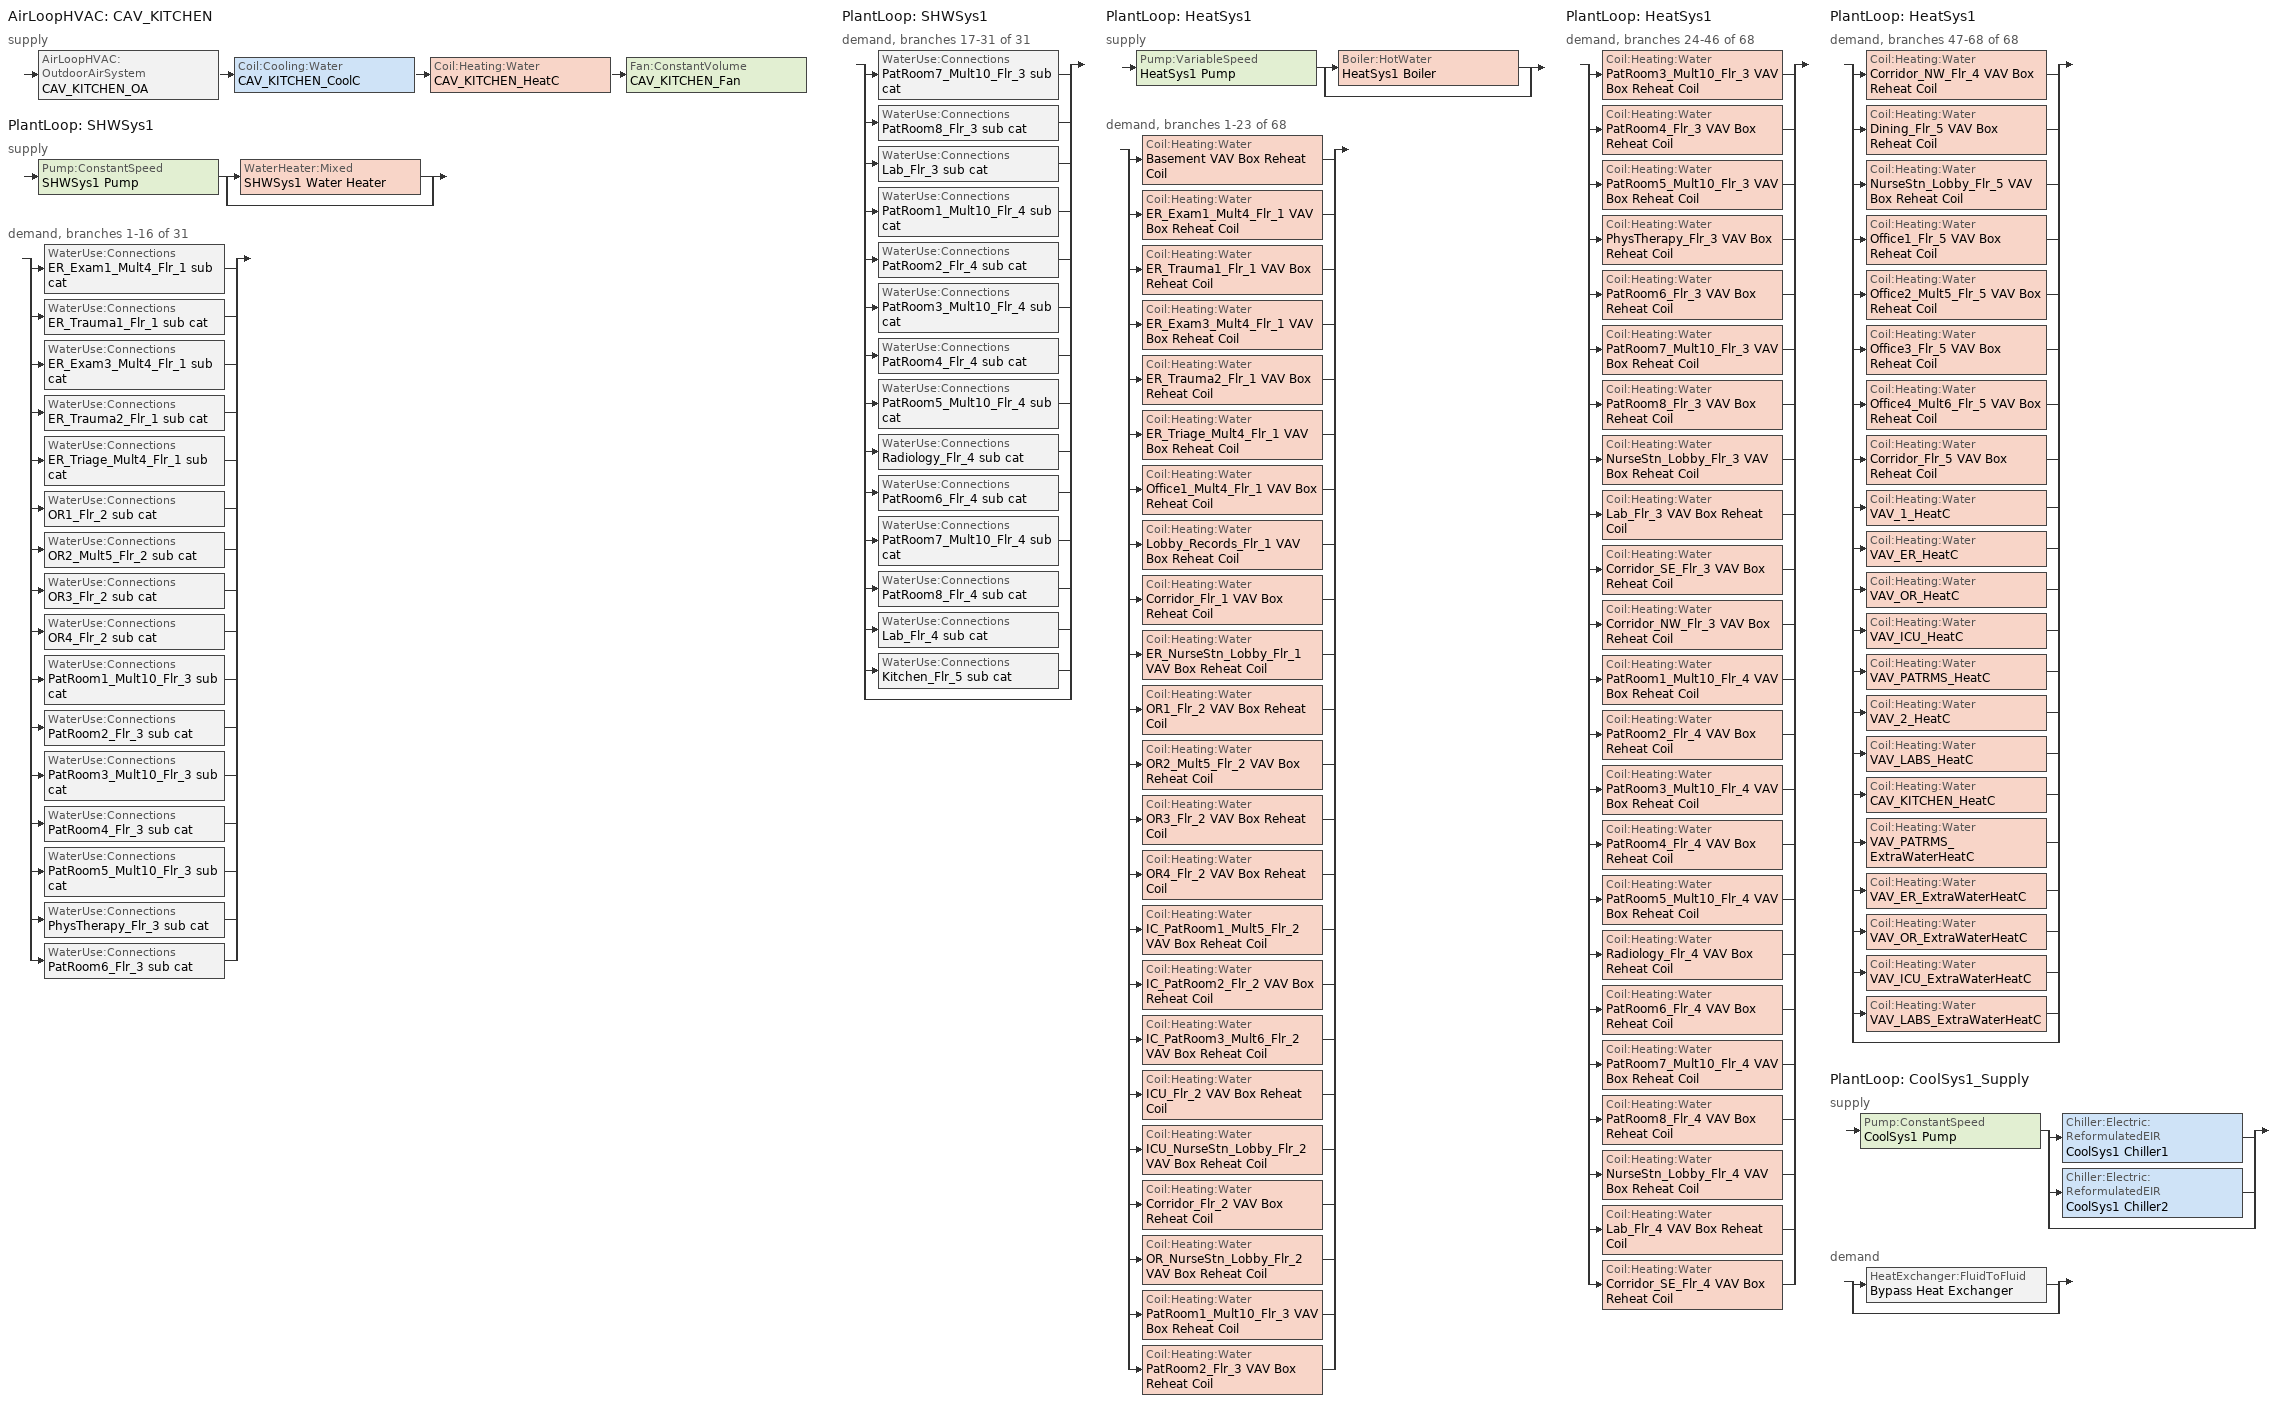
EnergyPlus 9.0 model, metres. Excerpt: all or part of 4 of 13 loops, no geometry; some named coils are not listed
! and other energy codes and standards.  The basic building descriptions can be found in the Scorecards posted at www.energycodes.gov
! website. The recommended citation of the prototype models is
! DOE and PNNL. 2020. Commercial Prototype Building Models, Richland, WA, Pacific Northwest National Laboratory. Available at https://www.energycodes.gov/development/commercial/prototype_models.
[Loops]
AirLoopHVAC 'CAV_KITCHEN'
 supply: AirLoopHVAC:OutdoorAirSystem 'CAV_KITCHEN_OA' > Coil:Cooling:Water 'CAV_KITCHEN_CoolC' > Coil:Heating:Water 'CAV_KITCHEN_HeatC' > Fan:ConstantVolume 'CAV_KITCHEN_Fan'
PlantLoop 'SHWSys1'
 supply: Pump:ConstantSpeed 'SHWSys1 Pump' > split
  | WaterHeater:Mixed 'SHWSys1 Water Heater'
  | bypass
 demand, branches 1-16 of 31: split
  | WaterUse:Connections 'ER_Exam1_Mult4_Flr_1 sub cat'
  | WaterUse:Connections 'ER_Trauma1_Flr_1 sub cat'
  | WaterUse:Connections 'ER_Exam3_Mult4_Flr_1 sub cat'
  | WaterUse:Connections 'ER_Trauma2_Flr_1 sub cat'
  | WaterUse:Connections 'ER_Triage_Mult4_Flr_1 sub cat'
  | WaterUse:Connections 'OR1_Flr_2 sub cat'
  | WaterUse:Connections 'OR2_Mult5_Flr_2 sub cat'
  | WaterUse:Connections 'OR3_Flr_2 sub cat'
  | WaterUse:Connections 'OR4_Flr_2 sub cat'
  | WaterUse:Connections 'PatRoom1_Mult10_Flr_3 sub cat'
  | WaterUse:Connections 'PatRoom2_Flr_3 sub cat'
  | WaterUse:Connections 'PatRoom3_Mult10_Flr_3 sub cat'
  | WaterUse:Connections 'PatRoom4_Flr_3 sub cat'
  | WaterUse:Connections 'PatRoom5_Mult10_Flr_3 sub cat'
  | WaterUse:Connections 'PhysTherapy_Flr_3 sub cat'
  | WaterUse:Connections 'PatRoom6_Flr_3 sub cat'
PlantLoop 'SHWSys1'
 demand, branches 17-31 of 31: split
  | WaterUse:Connections 'PatRoom7_Mult10_Flr_3 sub cat'
  | WaterUse:Connections 'PatRoom8_Flr_3 sub cat'
  | WaterUse:Connections 'Lab_Flr_3 sub cat'
  | WaterUse:Connections 'PatRoom1_Mult10_Flr_4 sub cat'
  | WaterUse:Connections 'PatRoom2_Flr_4 sub cat'
  | WaterUse:Connections 'PatRoom3_Mult10_Flr_4 sub cat'
  | WaterUse:Connections 'PatRoom4_Flr_4 sub cat'
  | WaterUse:Connections 'PatRoom5_Mult10_Flr_4 sub cat'
  | WaterUse:Connections 'Radiology_Flr_4 sub cat'
  | WaterUse:Connections 'PatRoom6_Flr_4 sub cat'
  | WaterUse:Connections 'PatRoom7_Mult10_Flr_4 sub cat'
  | WaterUse:Connections 'PatRoom8_Flr_4 sub cat'
  | WaterUse:Connections 'Lab_Flr_4 sub cat'
  | WaterUse:Connections 'Kitchen_Flr_5 sub cat'
  | bypass
PlantLoop 'HeatSys1'
 supply: Pump:VariableSpeed 'HeatSys1 Pump' > split
  | Boiler:HotWater 'HeatSys1 Boiler'
  | bypass
 demand, branches 1-23 of 68: split
  | Coil:Heating:Water 'Basement VAV Box Reheat Coil'
  | Coil:Heating:Water 'ER_Exam1_Mult4_Flr_1 VAV Box Reheat Coil'
  | Coil:Heating:Water 'ER_Trauma1_Flr_1 VAV Box Reheat Coil'
  | Coil:Heating:Water 'ER_Exam3_Mult4_Flr_1 VAV Box Reheat Coil'
  | Coil:Heating:Water 'ER_Trauma2_Flr_1 VAV Box Reheat Coil'
  | Coil:Heating:Water 'ER_Triage_Mult4_Flr_1 VAV Box Reheat Coil'
  | Coil:Heating:Water 'Office1_Mult4_Flr_1 VAV Box Reheat Coil'
  | Coil:Heating:Water 'Lobby_Records_Flr_1 VAV Box Reheat Coil'
  | Coil:Heating:Water 'Corridor_Flr_1 VAV Box Reheat Coil'
  | Coil:Heating:Water 'ER_NurseStn_Lobby_Flr_1 VAV Box Reheat Coil'
  | Coil:Heating:Water 'OR1_Flr_2 VAV Box Reheat Coil'
  | Coil:Heating:Water 'OR2_Mult5_Flr_2 VAV Box Reheat Coil'
  | Coil:Heating:Water 'OR3_Flr_2 VAV Box Reheat Coil'
  | Coil:Heating:Water 'OR4_Flr_2 VAV Box Reheat Coil'
  | Coil:Heating:Water 'IC_PatRoom1_Mult5_Flr_2 VAV Box Reheat Coil'
  | Coil:Heating:Water 'IC_PatRoom2_Flr_2 VAV Box Reheat Coil'
  | Coil:Heating:Water 'IC_PatRoom3_Mult6_Flr_2 VAV Box Reheat Coil'
  | Coil:Heating:Water 'ICU_Flr_2 VAV Box Reheat Coil'
  | Coil:Heating:Water 'ICU_NurseStn_Lobby_Flr_2 VAV Box Reheat Coil'
  | Coil:Heating:Water 'Corridor_Flr_2 VAV Box Reheat Coil'
  | Coil:Heating:Water 'OR_NurseStn_Lobby_Flr_2 VAV Box Reheat Coil'
  | Coil:Heating:Water 'PatRoom1_Mult10_Flr_3 VAV Box Reheat Coil'
  | Coil:Heating:Water 'PatRoom2_Flr_3 VAV Box Reheat Coil'
PlantLoop 'HeatSys1'
 demand, branches 24-46 of 68: split
  | Coil:Heating:Water 'PatRoom3_Mult10_Flr_3 VAV Box Reheat Coil'
  | Coil:Heating:Water 'PatRoom4_Flr_3 VAV Box Reheat Coil'
  | Coil:Heating:Water 'PatRoom5_Mult10_Flr_3 VAV Box Reheat Coil'
  | Coil:Heating:Water 'PhysTherapy_Flr_3 VAV Box Reheat Coil'
  | Coil:Heating:Water 'PatRoom6_Flr_3 VAV Box Reheat Coil'
  | Coil:Heating:Water 'PatRoom7_Mult10_Flr_3 VAV Box Reheat Coil'
  | Coil:Heating:Water 'PatRoom8_Flr_3 VAV Box Reheat Coil'
  | Coil:Heating:Water 'NurseStn_Lobby_Flr_3 VAV Box Reheat Coil'
  | Coil:Heating:Water 'Lab_Flr_3 VAV Box Reheat Coil'
  | Coil:Heating:Water 'Corridor_SE_Flr_3 VAV Box Reheat Coil'
  | Coil:Heating:Water 'Corridor_NW_Flr_3 VAV Box Reheat Coil'
  | Coil:Heating:Water 'PatRoom1_Mult10_Flr_4 VAV Box Reheat Coil'
  | Coil:Heating:Water 'PatRoom2_Flr_4 VAV Box Reheat Coil'
  | Coil:Heating:Water 'PatRoom3_Mult10_Flr_4 VAV Box Reheat Coil'
  | Coil:Heating:Water 'PatRoom4_Flr_4 VAV Box Reheat Coil'
  | Coil:Heating:Water 'PatRoom5_Mult10_Flr_4 VAV Box Reheat Coil'
  | Coil:Heating:Water 'Radiology_Flr_4 VAV Box Reheat Coil'
  | Coil:Heating:Water 'PatRoom6_Flr_4 VAV Box Reheat Coil'
  | Coil:Heating:Water 'PatRoom7_Mult10_Flr_4 VAV Box Reheat Coil'
  | Coil:Heating:Water 'PatRoom8_Flr_4 VAV Box Reheat Coil'
  | Coil:Heating:Water 'NurseStn_Lobby_Flr_4 VAV Box Reheat Coil'
  | Coil:Heating:Water 'Lab_Flr_4 VAV Box Reheat Coil'
  | Coil:Heating:Water 'Corridor_SE_Flr_4 VAV Box Reheat Coil'
PlantLoop 'HeatSys1'
 demand, branches 47-68 of 68: split
  | Coil:Heating:Water 'Corridor_NW_Flr_4 VAV Box Reheat Coil'
  | Coil:Heating:Water 'Dining_Flr_5 VAV Box Reheat Coil'
  | Coil:Heating:Water 'NurseStn_Lobby_Flr_5 VAV Box Reheat Coil'
  | Coil:Heating:Water 'Office1_Flr_5 VAV Box Reheat Coil'
  | Coil:Heating:Water 'Office2_Mult5_Flr_5 VAV Box Reheat Coil'
  | Coil:Heating:Water 'Office3_Flr_5 VAV Box Reheat Coil'
  | Coil:Heating:Water 'Office4_Mult6_Flr_5 VAV Box Reheat Coil'
  | Coil:Heating:Water 'Corridor_Flr_5 VAV Box Reheat Coil'
  | Coil:Heating:Water 'VAV_1_HeatC'
  | Coil:Heating:Water 'VAV_ER_HeatC'
  | Coil:Heating:Water 'VAV_OR_HeatC'
  | Coil:Heating:Water 'VAV_ICU_HeatC'
  | Coil:Heating:Water 'VAV_PATRMS_HeatC'
  | Coil:Heating:Water 'VAV_2_HeatC'
  | Coil:Heating:Water 'VAV_LABS_HeatC'
  | Coil:Heating:Water 'CAV_KITCHEN_HeatC'
  | Coil:Heating:Water 'VAV_PATRMS_ExtraWaterHeatC'
  | Coil:Heating:Water 'VAV_ER_ExtraWaterHeatC'
  | Coil:Heating:Water 'VAV_OR_ExtraWaterHeatC'
  | Coil:Heating:Water 'VAV_ICU_ExtraWaterHeatC'
  | Coil:Heating:Water 'VAV_LABS_ExtraWaterHeatC'
  | bypass
PlantLoop 'CoolSys1_Supply'
 supply: Pump:ConstantSpeed 'CoolSys1 Pump' > split
  | Chiller:Electric:ReformulatedEIR 'CoolSys1 Chiller1'
  | Chiller:Electric:ReformulatedEIR 'CoolSys1 Chiller2'
  | bypass
 demand: split
  | HeatExchanger:FluidToFluid 'Bypass Heat Exchanger'
  | bypass
[Sizing:System]
CAV_KITCHEN: Type of Load to Size On=Sensible; Design Outdoor Air Flow Rate {m3/s}=AUTOSIZE; Central Heating Maximum System Air Flow Ratio=1; Preheat Design Temperature {C}=7; Preheat Design Humidity Ratio {kgWater/kgDryAir}=0.008; Precool Design Temperature {C}=12.8; Precool Design Humidity Ratio {kgWater/kgDryAir}=0.008; Central Cooling Design Supply Air Temperature {C}=12.8; Central Heating Design Supply Air Temperature {C}=12.8; Type of Zone Sum to Use=NonCoincident; 100% Outdoor Air in Cooling=No; 100% Outdoor Air in Heating=No; Central Cooling Design Supply Air Humidity Ratio {kgWater/kgDryAir}=0.0085; Central Heating Design Supply Air Humidity Ratio {kgWater/kgDryAir}=0.008; Cooling Supply Air Flow Rate Method=DesignDay; Cooling Supply Air Flow Rate {m3/s}=0; Heating Supply Air Flow Rate Method=DesignDay; Heating Supply Air Flow Rate {m3/s}=0; System Outdoor Air Method=ZoneSum
[Sizing:Plant]
Name | Loop Type | Design Loop Exit Temperature {C} | Loop Design Temperature Difference {deltaC}
SHWSys1 | Heating | 60 | 5
HeatSys1 | Heating | 82 | 11
CoolSys1_Supply | Cooling | 7.22 | 5.6
[PlantLoop] Fluid Type=WATER; Maximum Loop Flow Rate {m3/s}=AUTOSIZE; Minimum Loop Flow Rate {m3/s}=0
Name | Plant Equipment Operation Scheme | Maximum Loop Temperature {C} | Minimum Loop Temperature {C} | Plant Loop Volume {m3} | Load Distribution Scheme
SHWSys1 | SHWSys1 Loop Operation Scheme List | 60 | 10 | AUTOSIZE | Optimal
HeatSys1 | HeatSys1 Loop Operation Scheme List | 100 | 10 | AUTOSIZE | Optimal
CoolSys1_Supply | CoolSys1 Loop Operation Scheme List | 98 | 1 | autocalculate | UniformLoad
[PlantEquipmentOperationSchemes] Control Scheme 1 Schedule=PlantOnSched
Name | Control Scheme 1
SHWSys1 Loop Operation Scheme List | SHWSys1 Operation Scheme
HeatSys1 Loop Operation Scheme List | HeatSys1 Operation Scheme
CoolSys1 Loop Operation Scheme List | CoolSys1 Operation Scheme
[PlantEquipmentOperation:CoolingLoad] Load Range 1 Lower Limit {W}=0; Load Range 1 Upper Limit {W}=987400
Name | Range 1 Equipment List | Load Range 2 Lower Limit {W} | Load Range 2 Upper Limit {W} | Range 2 Equipment List
CoolSys1 Operation Scheme | CoolSys1 Equipment List 1 | 987400 | 100000000000000 | CoolSys1 Equipment List 2
CoolSys1 Sec Operation Scheme | CoolSys1 HeatExchanger
[PlantEquipmentOperation:HeatingLoad] Load Range 1 Lower Limit {W}=0; Load Range 1 Upper Limit {W}=1000000000000000
Name | Range 1 Equipment List
SHWSys1 Operation Scheme | SHWSys1 Equipment List
HeatSys1 Operation Scheme | HeatSys1 Equipment List
[PlantEquipmentList]
SHWSys1 Equipment List: SHWSys1 Water Heater
HeatSys1 Equipment List: HeatSys1 Boiler
CoolSys1 Equipment List 1: CoolSys1 Chiller1
CoolSys1 Equipment List 2: CoolSys1 Chiller1, CoolSys1 Chiller2
CoolSys1 HeatExchanger: Bypass Heat Exchanger
[AirLoopHVAC]
CAV_KITCHEN: Design Supply Air Flow Rate {m3/s}=AUTOSIZE
[SetpointManager:Scheduled]
SHWSys1 Loop Setpoint Manager: Control Variable=Temperature; Schedule=SHWSys1-Loop-Temp-Schedule; Setpoint Node or NodeList=SHWSys1 Supply Outlet Node
[SetpointManager:OutdoorAirReset] Control Variable=Temperature
Name | Setpoint at Outdoor Low Temperature {C} | Outdoor Low Temperature {C} 20F from COMnet | Setpoint at Outdoor High Temperature {C} reset by 25pct of the design supply-to-return water temperature difference (180F in and 160F out) | Outdoor High Temperature {C} 50F from COMnet | Setpoint Node or NodeList | Outdoor Low Temperature {C} | Setpoint at Outdoor High Temperature {C} | Outdoor High Temperature {C}
HeatSys1 Loop Setpoint Manager | 82.2 | -6.66667 | 79.4 | 10 | HeatSys1 Supply Outlet Node
CoolSys1 Loop Setpoint Manager | 8.37 |  |  |  | CoolSys1 Supply Outlet Node | 15.6 | 6.7 | 26.7
HeatSys1 Boiler Setpoint Manager | 82.2 | -6.66667 | 79.4 | 10 | HeatSys1 Supply Equipment Outlet Node
[SetpointManager:SingleZone:Heating]
CAV_KITCHEN SAT setpoint - Htg: Control Variable=Temperature; Minimum Supply Air Temperature {C}=12.8; Maximum Supply Air Temperature {C}=40; Control Zone=Kitchen_Flr_5; Setpoint Node or NodeList=Kitchen_Flr_5 Inlet Nodes
[SetpointManager:MixedAir] Control Variable=Temperature
Name | Setpoint Node or NodeList
CAV_KITCHEN SAT setpoint - Coil Htg | CAV_KITCHEN_HeatC-CAV_KITCHEN_FanNode
CAV_KITCHEN SAT setpoint - Coil Clg | CAV_KITCHEN_CoolC-CAV_KITCHEN_HeatCNode
CAV_KITCHEN_OAMixed Air Temp Manager | CAV_KITCHEN_OA-CAV_KITCHEN_CoolCNode
[SetpointManager:SingleZone:Cooling]
CAV_KITCHEN SAT setpoint - Clg: Control Variable=Temperature; Minimum Supply Air Temperature {C}=12.8; Maximum Supply Air Temperature {C}=40; Control Zone=Kitchen_Flr_5; Setpoint Node or NodeList=CAV_KITCHEN Supply Equipment Outlet Node
[Controller:WaterCoil] Control Variable=Temperature; Actuator Variable=Flow; Maximum Actuated Flow {m3/s}=AUTOSIZE; Minimum Actuated Flow {m3/s}=0
Name | Action | Controller Convergence Tolerance {deltaC}
CAV_KITCHEN_CoolC_Controller | Reverse
CAV_KITCHEN_HeatC_Controller | Normal | 0.0001
[Controller:OutdoorAir]
CAV_KITCHEN_OA_Controller: Minimum Outdoor Air Flow Rate {m3/s}=AUTOSIZE; Maximum Outdoor Air Flow Rate {m3/s}=AUTOSIZE; Economizer Control Type=DifferentialEnthalpy; Economizer Control Action Type=ModulateFlow; Lockout Type,                !- Lockout Type=LockoutWithHeating; Minimum Limit Type=FixedMinimum; Minimum Outdoor Air Schedule=Kitchen_Exhaust_SCH
[Zone equipment]
Kitchen_Flr_5: Kitchen_Flr_5 Exhaust Fan, Kitchen_Flr_5 CAV Box
[AirTerminal:SingleDuct:Uncontrolled]
Kitchen_Flr_5 CAV Box: Availability Schedule=ALWAYS_ON; Maximum Air Flow Rate {m3/s}=AUTOSIZE
[Boiler:HotWater]
HeatSys1 Boiler: Fuel Type=NATURALGAS; Nominal Capacity {W}=916776; Nominal Thermal Efficiency=0.8125; Efficiency Curve Temperature Evaluation Variable=LeavingBoiler; Normalized Boiler Efficiency Curve=HeatSys1 Boiler Efficiency Curve; Design Water Flow Rate {m3/s}=AUTOSIZE; Minimum Part Load Ratio=0; Maximum Part Load Ratio=1.2; Optimum Part Load Ratio=1; Water Outlet Upper Temperature Limit {C}=95; Boiler Flow Mode=LeavingSetpointModulated
[Chiller:Electric:ReformulatedEIR] Reference Capacity {W}=987400; Reference COP {W/W}=5.33; Reference Leaving Chilled Water Temperature {C}=6.67; Reference Leaving Condenser Water Temperature {C}=34.4444; Reference Chilled Water Flow Rate {m3/s}=0.0427712; Reference Condenser Water Flow Rate {m3/s}=AutoSize; Cooling Capacity Function of Temperature Curve=WC_PD_GT150_2010_PA_CAPFT; Electric Input to Cooling Output Ratio Function of Temperature Curve=WC_PD_GT150_2010_PA_EIRFT; Electric Input to Cooling Output Ratio Function of Part Load Ratio Curve Type=LeavingCondenserWaterTemperature; Electric Input to Cooling Output Ratio Function of Part Load Ratio Curve=WC_PD_150to300_2010_PA_EIRFPLR; Minimum Part Load Ratio=0.1; Maximum Part Load Ratio=1; Optimum Part Load Ratio=1; Minimum Unloading Ratio=0.1; Leaving Chilled Water Lower Temperature Limit {C}=5; Chiller Flow Mode Type=ConstantFlow; Design Heat Recovery Water Flow Rate {m3/s}=0
CoolSys1 Chiller1; CoolSys1 Chiller2
[WaterHeater:Mixed]
SHWSys1 Water Heater: Tank Volume {m3}=2.271247; Setpoint Temperature Schedule=SHWSys1 Water Heater Setpoint Temperature Schedule; Deadband Temperature Difference {deltaC}=2; Maximum Temperature Limit {C}=82.2222; Heater Control Type=Cycle; Heater Maximum Capacity {W}=175843; Heater Fuel Type=NATURALGAS; Heater Thermal Efficiency=0.802765; Off Cycle Parasitic Fuel Consumption Rate {W}=17147.66; Off Cycle Parasitic Fuel Type=NATURALGAS; Off Cycle Parasitic Heat Fraction to Tank=0.8; On Cycle Parasitic Fuel Consumption Rate {W}=17147.66; On Cycle Parasitic Fuel Type=NATURALGAS; Ambient Temperature Indicator=zone; Ambient Temperature Zone=BASEMENT; Off Cycle Loss Coefficient to Ambient Temperature {W/K}=15.601; On Cycle Loss Coefficient to Ambient Temperature {W/K}=15.601; Use Side Effectiveness=1; Source Side Effectiveness=1; Use Side Design Flow Rate {m3/s}=AUTOSIZE; Source Side Design Flow Rate {m3/s}=AUTOSIZE; Indirect Water Heating Recovery Time {hr}=1.5
[Pump:ConstantSpeed] Design Power Consumption {W}=AUTOSIZE; Fraction of Motor Inefficiencies to Fluid Stream=0; Pump Control Type=Intermittent
Name | Design Flow Rate {m3/s} | Design Pump Head {Pa} | Motor Efficiency
SHWSys1 Pump | autosize | 29891 | 0.3
CoolSys1 Pump | AUTOSIZE | 56045 | 0.9
[Pump:VariableSpeed]
HeatSys1 Pump: AUTOSIZE, 179352, AUTOSIZE, 0.9, 0, 0, 3.2485, -4.7443, 2.5295, 0, Intermittent
[Coil:Cooling:Water]
CAV_KITCHEN_CoolC: Availability Schedule=ALWAYS_ON; Design Water Flow Rate {m3/s}=AUTOSIZE; Design Air Flow Rate {m3/s}=AUTOSIZE; Design Inlet Water Temperature {C}=AUTOSIZE; Design Inlet Air Temperature {C}=AUTOSIZE; Design Outlet Air Temperature {C}=AUTOSIZE; Design Inlet Air Humidity Ratio {kgWater/kgDryAir}=AUTOSIZE; Design Outlet Air Humidity Ratio {kgWater/kgDryAir}=AUTOSIZE; Type of Analysis=SimpleAnalysis; Heat Exchanger Configuration=CrossFlow
[Coil:Heating:Water] Availability Schedule=ALWAYS_ON; U-Factor Times Area Value {W/K}=AUTOSIZE; Maximum Water Flow Rate {m3/s}=AUTOSIZE; Performance Input Method=UFactorTimesAreaAndDesignWaterFlowRate; Rated Capacity {W}=AUTOSIZE; Rated Inlet Water Temperature {C}=82; Rated Inlet Air Temperature {C}=12.8; Rated Outlet Water Temperature {C}=71; Rated Outlet Air Temperature {C}=40
Basement VAV Box Reheat Coil; ER_Exam1_Mult4_Flr_1 VAV Box Reheat Coil; ER_Trauma1_Flr_1 VAV Box Reheat Coil; ER_Exam3_Mult4_Flr_1 VAV Box Reheat Coil; ER_Trauma2_Flr_1 VAV Box Reheat Coil; ER_Triage_Mult4_Flr_1 VAV Box Reheat Coil; Office1_Mult4_Flr_1 VAV Box Reheat Coil; Lobby_Records_Flr_1 VAV Box Reheat Coil; Corridor_Flr_1 VAV Box Reheat Coil; ER_NurseStn_Lobby_Flr_1 VAV Box Reheat Coil; OR1_Flr_2 VAV Box Reheat Coil; OR2_Mult5_Flr_2 VAV Box Reheat Coil; OR3_Flr_2 VAV Box Reheat Coil; OR4_Flr_2 VAV Box Reheat Coil; IC_PatRoom1_Mult5_Flr_2 VAV Box Reheat Coil; IC_PatRoom2_Flr_2 VAV Box Reheat Coil; IC_PatRoom3_Mult6_Flr_2 VAV Box Reheat Coil; ICU_Flr_2 VAV Box Reheat Coil; ICU_NurseStn_Lobby_Flr_2 VAV Box Reheat Coil; Corridor_Flr_2 VAV Box Reheat Coil; OR_NurseStn_Lobby_Flr_2 VAV Box Reheat Coil; PatRoom1_Mult10_Flr_3 VAV Box Reheat Coil; PatRoom2_Flr_3 VAV Box Reheat Coil; PatRoom3_Mult10_Flr_3 VAV Box Reheat Coil; PatRoom4_Flr_3 VAV Box Reheat Coil; PatRoom5_Mult10_Flr_3 VAV Box Reheat Coil; PhysTherapy_Flr_3 VAV Box Reheat Coil; PatRoom6_Flr_3 VAV Box Reheat Coil; PatRoom7_Mult10_Flr_3 VAV Box Reheat Coil; PatRoom8_Flr_3 VAV Box Reheat Coil; NurseStn_Lobby_Flr_3 VAV Box Reheat Coil; Lab_Flr_3 VAV Box Reheat Coil; Corridor_SE_Flr_3 VAV Box Reheat Coil; Corridor_NW_Flr_3 VAV Box Reheat Coil; PatRoom1_Mult10_Flr_4 VAV Box Reheat Coil; PatRoom2_Flr_4 VAV Box Reheat Coil; PatRoom3_Mult10_Flr_4 VAV Box Reheat Coil; PatRoom4_Flr_4 VAV Box Reheat Coil; PatRoom5_Mult10_Flr_4 VAV Box Reheat Coil; Radiology_Flr_4 VAV Box Reheat Coil; PatRoom6_Flr_4 VAV Box Reheat Coil; PatRoom7_Mult10_Flr_4 VAV Box Reheat Coil; PatRoom8_Flr_4 VAV Box Reheat Coil; NurseStn_Lobby_Flr_4 VAV Box Reheat Coil; Lab_Flr_4 VAV Box Reheat Coil; Corridor_SE_Flr_4 VAV Box Reheat Coil; Corridor_NW_Flr_4 VAV Box Reheat Coil; Dining_Flr_5 VAV Box Reheat Coil; NurseStn_Lobby_Flr_5 VAV Box Reheat Coil; Office1_Flr_5 VAV Box Reheat Coil; Office2_Mult5_Flr_5 VAV Box Reheat Coil; Office3_Flr_5 VAV Box Reheat Coil; Office4_Mult6_Flr_5 VAV Box Reheat Coil; Corridor_Flr_5 VAV Box Reheat Coil; CAV_KITCHEN_HeatC
[Fan:ConstantVolume]
CAV_KITCHEN_Fan: Availability Schedule=HVACOperationSchd; Fan Total Efficiency=0.61425; Pressure Rise {Pa}=1018.41; Maximum Flow Rate {m3/s}=AUTOSIZE; Motor Efficiency=0.945; Motor In Airstream Fraction=1
[HeatExchanger:FluidToFluid]
Bypass Heat Exchanger: Availability Schedule=ALWAYS_ON; Loop Demand Side Design Flow Rate {m3/s}=autosize; Loop Supply Side Design Flow Rate {m3/s}=autosize; Heat Exchange Model Type=Ideal; Heat Exchanger U-Factor Times Area Value {W/K}=autosize; Control Type=UncontrolledOn; Minimum Temperature Difference to Activate Heat Exchanger {deltaC}=0.01; Heat Transfer Metering End Use Type=LoopToLoop; Component Override Cooling Control Temperature Mode=Loop; Sizing Factor=1
[WaterUse:Equipment]
Name | Peak Flow Rate {m3/s} | Flow Rate Fraction Schedule | Target Temperature Schedule | Hot Water Supply Temperature Schedule | Zone | Sensible Fraction Schedule | Latent Fraction Schedule
ER_Exam1_Mult4_Flr_1 sub cat | 1.05556e-06 | BLDG_SWH_EXTD_SCH | ER_Exam1_Mult4_Flr_1 sub cat Temp Sched | ER_Exam1_Mult4_Flr_1 sub catHot Supply Temp Sched | ER_Exam1_Mult4_Flr_1 | ER_Exam1_Mult4_Flr_1 sub cat Sensible fract sched | ER_Exam1_Mult4_Flr_1 sub cat Latent fract sched
ER_Trauma1_Flr_1 sub cat | 1.05556e-06 | BLDG_SWH_EXTD_SCH | ER_Trauma1_Flr_1 sub cat Temp Sched | ER_Trauma1_Flr_1 sub catHot Supply Temp Sched | ER_Trauma1_Flr_1 | ER_Trauma1_Flr_1 sub cat Sensible fract sched | ER_Trauma1_Flr_1 sub cat Latent fract sched
ER_Exam3_Mult4_Flr_1 sub cat | 1.05556e-06 | BLDG_SWH_EXTD_SCH | ER_Exam3_Mult4_Flr_1 sub cat Temp Sched | ER_Exam3_Mult4_Flr_1 sub catHot Supply Temp Sched | ER_Exam3_Mult4_Flr_1 | ER_Exam3_Mult4_Flr_1 sub cat Sensible fract sched | ER_Exam3_Mult4_Flr_1 sub cat Latent fract sched
ER_Trauma2_Flr_1 sub cat | 1.05556e-06 | BLDG_SWH_EXTD_SCH | ER_Trauma2_Flr_1 sub cat Temp Sched | ER_Trauma2_Flr_1 sub catHot Supply Temp Sched | ER_Trauma2_Flr_1 | ER_Trauma2_Flr_1 sub cat Sensible fract sched | ER_Trauma2_Flr_1 sub cat Latent fract sched
ER_Triage_Mult4_Flr_1 sub cat | 1.05556e-06 | BLDG_SWH_EXTD_SCH | ER_Triage_Mult4_Flr_1 sub cat Temp Sched | ER_Triage_Mult4_Flr_1 sub catHot Supply Temp Sched | ER_Triage_Mult4_Flr_1 | ER_Triage_Mult4_Flr_1 sub cat Sensible fract sched | ER_Triage_Mult4_Flr_1 sub cat Latent fract sched
OR1_Flr_2 sub cat | 2.11111e-06 | BLDG_SWH_SCH | OR1_Flr_2 sub cat Temp Sched | OR1_Flr_2 sub catHot Supply Temp Sched | OR1_Flr_2 | OR1_Flr_2 sub cat Sensible fract sched | OR1_Flr_2 sub cat Latent fract sched
OR2_Mult5_Flr_2 sub cat | 2.11111e-06 | BLDG_SWH_SCH | OR2_Mult5_Flr_2 sub cat Temp Sched | OR2_Mult5_Flr_2 sub catHot Supply Temp Sched | OR2_Mult5_Flr_2 | OR2_Mult5_Flr_2 sub cat Sensible fract sched | OR2_Mult5_Flr_2 sub cat Latent fract sched
OR3_Flr_2 sub cat | 2.11111e-06 | BLDG_SWH_SCH | OR3_Flr_2 sub cat Temp Sched | OR3_Flr_2 sub catHot Supply Temp Sched | OR3_Flr_2 | OR3_Flr_2 sub cat Sensible fract sched | OR3_Flr_2 sub cat Latent fract sched
OR4_Flr_2 sub cat | 6.30556e-06 | BLDG_SWH_SCH | OR4_Flr_2 sub cat Temp Sched | OR4_Flr_2 sub catHot Supply Temp Sched | OR4_Flr_2 | OR4_Flr_2 sub cat Sensible fract sched | OR4_Flr_2 sub cat Latent fract sched
PatRoom1_Mult10_Flr_3 sub cat | 1.05556e-06 | BLDG_SWH_EXTD_SCH | PatRoom1_Mult10_Flr_3 sub cat Temp Sched | PatRoom1_Mult10_Flr_3 sub catHot Supply Temp Sched | PatRoom1_Mult10_Flr_3 | PatRoom1_Mult10_Flr_3 sub cat Sensible fract sched | PatRoom1_Mult10_Flr_3 sub cat Latent fract sched
PatRoom2_Flr_3 sub cat | 1.05556e-06 | BLDG_SWH_EXTD_SCH | PatRoom2_Flr_3 sub cat Temp Sched | PatRoom2_Flr_3 sub catHot Supply Temp Sched | PatRoom2_Flr_3 | PatRoom2_Flr_3 sub cat Sensible fract sched | PatRoom2_Flr_3 sub cat Latent fract sched
PatRoom3_Mult10_Flr_3 sub cat | 1.05556e-06 | BLDG_SWH_EXTD_SCH | PatRoom3_Mult10_Flr_3 sub cat Temp Sched | PatRoom3_Mult10_Flr_3 sub catHot Supply Temp Sched | PatRoom3_Mult10_Flr_3 | PatRoom3_Mult10_Flr_3 sub cat Sensible fract sched | PatRoom3_Mult10_Flr_3 sub cat Latent fract sched
PatRoom4_Flr_3 sub cat | 1.05556e-06 | BLDG_SWH_EXTD_SCH | PatRoom4_Flr_3 sub cat Temp Sched | PatRoom4_Flr_3 sub catHot Supply Temp Sched | PatRoom4_Flr_3 | PatRoom4_Flr_3 sub cat Sensible fract sched | PatRoom4_Flr_3 sub cat Latent fract sched
PatRoom5_Mult10_Flr_3 sub cat | 1.05556e-06 | BLDG_SWH_EXTD_SCH | PatRoom5_Mult10_Flr_3 sub cat Temp Sched | PatRoom5_Mult10_Flr_3 sub catHot Supply Temp Sched | PatRoom5_Mult10_Flr_3 | PatRoom5_Mult10_Flr_3 sub cat Sensible fract sched | PatRoom5_Mult10_Flr_3 sub cat Latent fract sched
PhysTherapy_Flr_3 sub cat | 1.05556e-06 | BLDG_SWH_SCH | PhysTherapy_Flr_3 sub cat Temp Sched | PhysTherapy_Flr_3 sub catHot Supply Temp Sched | PhysTherapy_Flr_3 | PhysTherapy_Flr_3 sub cat Sensible fract sched | PhysTherapy_Flr_3 sub cat Latent fract sched
PatRoom6_Flr_3 sub cat | 1.05556e-06 | BLDG_SWH_EXTD_SCH | PatRoom6_Flr_3 sub cat Temp Sched | PatRoom6_Flr_3 sub catHot Supply Temp Sched | PatRoom6_Flr_3 | PatRoom6_Flr_3 sub cat Sensible fract sched | PatRoom6_Flr_3 sub cat Latent fract sched
PatRoom7_Mult10_Flr_3 sub cat | 1.05556e-06 | BLDG_SWH_EXTD_SCH | PatRoom7_Mult10_Flr_3 sub cat Temp Sched | PatRoom7_Mult10_Flr_3 sub catHot Supply Temp Sched | PatRoom7_Mult10_Flr_3 | PatRoom7_Mult10_Flr_3 sub cat Sensible fract sched | PatRoom7_Mult10_Flr_3 sub cat Latent fract sched
PatRoom8_Flr_3 sub cat | 1.05556e-06 | BLDG_SWH_EXTD_SCH | PatRoom8_Flr_3 sub cat Temp Sched | PatRoom8_Flr_3 sub catHot Supply Temp Sched | PatRoom8_Flr_3 | PatRoom8_Flr_3 sub cat Sensible fract sched | PatRoom8_Flr_3 sub cat Latent fract sched
Lab_Flr_3 sub cat | 2.11111e-06 | BLDG_SWH_SCH | Lab_Flr_3 sub cat Temp Sched | Lab_Flr_3 sub catHot Supply Temp Sched | Lab_Flr_3 | Lab_Flr_3 sub cat Sensible fract sched | Lab_Flr_3 sub cat Latent fract sched
PatRoom1_Mult10_Flr_4 sub cat | 1.05556e-06 | BLDG_SWH_EXTD_SCH | PatRoom1_Mult10_Flr_4 sub cat Temp Sched | PatRoom1_Mult10_Flr_4 sub catHot Supply Temp Sched | PatRoom1_Mult10_Flr_4 | PatRoom1_Mult10_Flr_4 sub cat Sensible fract sched | PatRoom1_Mult10_Flr_4 sub cat Latent fract sched
PatRoom2_Flr_4 sub cat | 1.05556e-06 | BLDG_SWH_EXTD_SCH | PatRoom2_Flr_4 sub cat Temp Sched | PatRoom2_Flr_4 sub catHot Supply Temp Sched | PatRoom2_Flr_4 | PatRoom2_Flr_4 sub cat Sensible fract sched | PatRoom2_Flr_4 sub cat Latent fract sched
PatRoom3_Mult10_Flr_4 sub cat | 1.05556e-06 | BLDG_SWH_EXTD_SCH | PatRoom3_Mult10_Flr_4 sub cat Temp Sched | PatRoom3_Mult10_Flr_4 sub catHot Supply Temp Sched | PatRoom3_Mult10_Flr_4 | PatRoom3_Mult10_Flr_4 sub cat Sensible fract sched | PatRoom3_Mult10_Flr_4 sub cat Latent fract sched
PatRoom4_Flr_4 sub cat | 1.05556e-06 | BLDG_SWH_EXTD_SCH | PatRoom4_Flr_4 sub cat Temp Sched | PatRoom4_Flr_4 sub catHot Supply Temp Sched | PatRoom4_Flr_4 | PatRoom4_Flr_4 sub cat Sensible fract sched | PatRoom4_Flr_4 sub cat Latent fract sched
PatRoom5_Mult10_Flr_4 sub cat | 1.05556e-06 | BLDG_SWH_EXTD_SCH | PatRoom5_Mult10_Flr_4 sub cat Temp Sched | PatRoom5_Mult10_Flr_4 sub catHot Supply Temp Sched | PatRoom5_Mult10_Flr_4 | PatRoom5_Mult10_Flr_4 sub cat Sensible fract sched | PatRoom5_Mult10_Flr_4 sub cat Latent fract sched
Radiology_Flr_4 sub cat | 1.05556e-06 | BLDG_SWH_EXTD_SCH | Radiology_Flr_4 sub cat Temp Sched | Radiology_Flr_4 sub catHot Supply Temp Sched | Radiology_Flr_4 | Radiology_Flr_4 sub cat Sensible fract sched | Radiology_Flr_4 sub cat Latent fract sched
PatRoom6_Flr_4 sub cat | 1.05556e-06 | BLDG_SWH_EXTD_SCH | PatRoom6_Flr_4 sub cat Temp Sched | PatRoom6_Flr_4 sub catHot Supply Temp Sched | PatRoom6_Flr_4 | PatRoom6_Flr_4 sub cat Sensible fract sched | PatRoom6_Flr_4 sub cat Latent fract sched
PatRoom7_Mult10_Flr_4 sub cat | 1.05556e-06 | BLDG_SWH_EXTD_SCH | PatRoom7_Mult10_Flr_4 sub cat Temp Sched | PatRoom7_Mult10_Flr_4 sub catHot Supply Temp Sched | PatRoom7_Mult10_Flr_4 | PatRoom7_Mult10_Flr_4 sub cat Sensible fract sched | PatRoom7_Mult10_Flr_4 sub cat Latent fract sched
PatRoom8_Flr_4 sub cat | 1.05556e-06 | BLDG_SWH_EXTD_SCH | PatRoom8_Flr_4 sub cat Temp Sched | PatRoom8_Flr_4 sub catHot Supply Temp Sched | PatRoom8_Flr_4 | PatRoom8_Flr_4 sub cat Sensible fract sched | PatRoom8_Flr_4 sub cat Latent fract sched
Lab_Flr_4 sub cat | 2.11111e-06 | BLDG_SWH_SCH | Lab_Flr_4 sub cat Temp Sched | Lab_Flr_4 sub catHot Supply Temp Sched | Lab_Flr_4 | Lab_Flr_4 sub cat Sensible fract sched | Lab_Flr_4 sub cat Latent fract sched
Kitchen_Flr_5 sub cat | 6.05918e-05 | BLDG_SWH_EXTD_SCH | Kitchen_Flr_5 sub cat Temp Sched | Kitchen_Flr_5 sub catHot Supply Temp Sched | Kitchen_Flr_5 | Kitchen_Flr_5 sub cat Sensible fract sched | Kitchen_Flr_5 sub cat Latent fract sched
[WaterUse:Connections]
Name | Water Use Equipment 1
ER_Exam1_Mult4_Flr_1 sub cat | ER_Exam1_Mult4_Flr_1 sub cat
ER_Trauma1_Flr_1 sub cat | ER_Trauma1_Flr_1 sub cat
ER_Exam3_Mult4_Flr_1 sub cat | ER_Exam3_Mult4_Flr_1 sub cat
ER_Trauma2_Flr_1 sub cat | ER_Trauma2_Flr_1 sub cat
ER_Triage_Mult4_Flr_1 sub cat | ER_Triage_Mult4_Flr_1 sub cat
OR1_Flr_2 sub cat | OR1_Flr_2 sub cat
OR2_Mult5_Flr_2 sub cat | OR2_Mult5_Flr_2 sub cat
OR3_Flr_2 sub cat | OR3_Flr_2 sub cat
OR4_Flr_2 sub cat | OR4_Flr_2 sub cat
PatRoom1_Mult10_Flr_3 sub cat | PatRoom1_Mult10_Flr_3 sub cat
PatRoom2_Flr_3 sub cat | PatRoom2_Flr_3 sub cat
PatRoom3_Mult10_Flr_3 sub cat | PatRoom3_Mult10_Flr_3 sub cat
PatRoom4_Flr_3 sub cat | PatRoom4_Flr_3 sub cat
PatRoom5_Mult10_Flr_3 sub cat | PatRoom5_Mult10_Flr_3 sub cat
PhysTherapy_Flr_3 sub cat | PhysTherapy_Flr_3 sub cat
PatRoom6_Flr_3 sub cat | PatRoom6_Flr_3 sub cat
PatRoom7_Mult10_Flr_3 sub cat | PatRoom7_Mult10_Flr_3 sub cat
PatRoom8_Flr_3 sub cat | PatRoom8_Flr_3 sub cat
Lab_Flr_3 sub cat | Lab_Flr_3 sub cat
PatRoom1_Mult10_Flr_4 sub cat | PatRoom1_Mult10_Flr_4 sub cat
PatRoom2_Flr_4 sub cat | PatRoom2_Flr_4 sub cat
PatRoom3_Mult10_Flr_4 sub cat | PatRoom3_Mult10_Flr_4 sub cat
PatRoom4_Flr_4 sub cat | PatRoom4_Flr_4 sub cat
PatRoom5_Mult10_Flr_4 sub cat | PatRoom5_Mult10_Flr_4 sub cat
Radiology_Flr_4 sub cat | Radiology_Flr_4 sub cat
PatRoom6_Flr_4 sub cat | PatRoom6_Flr_4 sub cat
PatRoom7_Mult10_Flr_4 sub cat | PatRoom7_Mult10_Flr_4 sub cat
PatRoom8_Flr_4 sub cat | PatRoom8_Flr_4 sub cat
Lab_Flr_4 sub cat | Lab_Flr_4 sub cat
Kitchen_Flr_5 sub cat | Kitchen_Flr_5 sub cat
[EnergyManagementSystem:Sensor]
Name | Output:Variable or Output:Meter Index Key | Output:Variable or Output:Meter
Chiller1_Status | CoolSys1 Chiller1 | Chiller Electric Power
Chiller2_Status | CoolSys1 Chiller2 | Chiller Electric Power
BoilerPLR | HeatSys1 Boiler | Boiler Part Load Ratio
[Schedule:Compact]
ALWAYS_ON; HVACOperationSchd; PlantOnSched: Through: 12/31, For: AllDays, Until: 24:00, 1
BLDG_SWH_SCH: Through: 12/31, For: Weekdays SummerDesignDay, Until: 07:00, 0, Until: 08:00, 0.17, Until: 09:00, 0.58, Until: 10:00, 0.66, Until: 11:00, 0.78, Until: 12:00, 0.82, Until: 13:00, 0.71, Until: 14:00, 0.82, Until: 15:00, 0.78, Until: 16:00, 0.74, Until: 17:00, 0.63, Until: 18:00, 0.41, Until: 21:00, 0.18, Until: 22:00, 0.1, Until: 24:00, 0, For: Saturday WinterDesignDay, Until: 07:00, 0, Until: 08:00, 0.01, Until: 09:00, 0.2, Until: 10:00, 0.28, Until: 12:00, 0.3, Until: 14:00, 0.24, Until: 17:00, 0.23, Until: 19:00, 0.1, Until: 24:00, 0, For: Sunday Holidays AllOtherDays, Until: 08:00, 0, Until: 16:00, 0.01, Until: 24:00, 0
BLDG_SWH_EXTD_SCH: Through: 12/31, For: Weekdays SummerDesignDay, Until: 07:00, 0.3, Until: 08:00, 0.5, Until: 09:00, 0.58, Until: 10:00, 0.66, Until: 11:00, 0.78, Until: 12:00, 0.82, Until: 13:00, 0.71, Until: 14:00, 0.82, Until: 15:00, 0.78, Until: 16:00, 0.74, Until: 17:00, 0.63, Until: 18:00, 0.41, Until: 21:00, 0.35, Until: 24:00, 0.3, For: Saturday WinterDesignDay, Until: 08:00, 0.3, Until: 09:00, 0.4, Until: 10:00, 0.5, Until: 17:00, 0.6, Until: 18:00, 0.5, Until: 24:00, 0.3, For: Sunday Holidays AllOtherDays, Until: 08:00, 0.3, Until: 09:00, 0.4, Until: 10:00, 0.5, Until: 17:00, 0.6, Until: 18:00, 0.5, Until: 24:00, 0.3
ER_Exam1_Mult4_Flr_1 sub cat Latent fract sched; ER_Trauma1_Flr_1 sub cat Latent fract sched; ER_Exam3_Mult4_Flr_1 sub cat Latent fract sched; ER_Trauma2_Flr_1 sub cat Latent fract sched; ER_Triage_Mult4_Flr_1 sub cat Latent fract sched; OR1_Flr_2 sub cat Latent fract sched; OR2_Mult5_Flr_2 sub cat Latent fract sched; OR3_Flr_2 sub cat Latent fract sched; OR4_Flr_2 sub cat Latent fract sched; PatRoom1_Mult10_Flr_3 sub cat Latent fract sched; PatRoom2_Flr_3 sub cat Latent fract sched; PatRoom3_Mult10_Flr_3 sub cat Latent fract sched; PatRoom4_Flr_3 sub cat Latent fract sched; PatRoom5_Mult10_Flr_3 sub cat Latent fract sched; PhysTherapy_Flr_3 sub cat Latent fract sched; PatRoom6_Flr_3 sub cat Latent fract sched; PatRoom7_Mult10_Flr_3 sub cat Latent fract sched; PatRoom8_Flr_3 sub cat Latent fract sched; Lab_Flr_3 sub cat Latent fract sched; PatRoom1_Mult10_Flr_4 sub cat Latent fract sched; PatRoom2_Flr_4 sub cat Latent fract sched; PatRoom3_Mult10_Flr_4 sub cat Latent fract sched; PatRoom4_Flr_4 sub cat Latent fract sched; PatRoom5_Mult10_Flr_4 sub cat Latent fract sched; Radiology_Flr_4 sub cat Latent fract sched; PatRoom6_Flr_4 sub cat Latent fract sched; PatRoom7_Mult10_Flr_4 sub cat Latent fract sched; PatRoom8_Flr_4 sub cat Latent fract sched; Lab_Flr_4 sub cat Latent fract sched; Kitchen_Flr_5 sub cat Latent fract sched: Through: 12/31, For: AllDays, Until: 24:00, 0.05
ER_Exam1_Mult4_Flr_1 sub cat Sensible fract sched; ER_Trauma1_Flr_1 sub cat Sensible fract sched; ER_Exam3_Mult4_Flr_1 sub cat Sensible fract sched; ER_Trauma2_Flr_1 sub cat Sensible fract sched; ER_Triage_Mult4_Flr_1 sub cat Sensible fract sched; OR1_Flr_2 sub cat Sensible fract sched; OR2_Mult5_Flr_2 sub cat Sensible fract sched; OR3_Flr_2 sub cat Sensible fract sched; OR4_Flr_2 sub cat Sensible fract sched; PatRoom1_Mult10_Flr_3 sub cat Sensible fract sched; PatRoom2_Flr_3 sub cat Sensible fract sched; PatRoom3_Mult10_Flr_3 sub cat Sensible fract sched; PatRoom4_Flr_3 sub cat Sensible fract sched; PatRoom5_Mult10_Flr_3 sub cat Sensible fract sched; PhysTherapy_Flr_3 sub cat Sensible fract sched; PatRoom6_Flr_3 sub cat Sensible fract sched; PatRoom7_Mult10_Flr_3 sub cat Sensible fract sched; PatRoom8_Flr_3 sub cat Sensible fract sched; Lab_Flr_3 sub cat Sensible fract sched; PatRoom1_Mult10_Flr_4 sub cat Sensible fract sched; PatRoom2_Flr_4 sub cat Sensible fract sched; PatRoom3_Mult10_Flr_4 sub cat Sensible fract sched; PatRoom4_Flr_4 sub cat Sensible fract sched; PatRoom5_Mult10_Flr_4 sub cat Sensible fract sched; Radiology_Flr_4 sub cat Sensible fract sched; PatRoom6_Flr_4 sub cat Sensible fract sched; PatRoom7_Mult10_Flr_4 sub cat Sensible fract sched; PatRoom8_Flr_4 sub cat Sensible fract sched; Lab_Flr_4 sub cat Sensible fract sched; Kitchen_Flr_5 sub cat Sensible fract sched: Through: 12/31, For: AllDays, Until: 24:00, 0.2
ER_Exam1_Mult4_Flr_1 sub cat Temp Sched; ER_Trauma1_Flr_1 sub cat Temp Sched; ER_Exam3_Mult4_Flr_1 sub cat Temp Sched; ER_Trauma2_Flr_1 sub cat Temp Sched; ER_Triage_Mult4_Flr_1 sub cat Temp Sched; OR1_Flr_2 sub cat Temp Sched; OR2_Mult5_Flr_2 sub cat Temp Sched; OR3_Flr_2 sub cat Temp Sched; OR4_Flr_2 sub cat Temp Sched; PatRoom1_Mult10_Flr_3 sub cat Temp Sched; PatRoom2_Flr_3 sub cat Temp Sched; PatRoom3_Mult10_Flr_3 sub cat Temp Sched; PatRoom4_Flr_3 sub cat Temp Sched; PatRoom5_Mult10_Flr_3 sub cat Temp Sched; PhysTherapy_Flr_3 sub cat Temp Sched; PatRoom6_Flr_3 sub cat Temp Sched; PatRoom7_Mult10_Flr_3 sub cat Temp Sched; PatRoom8_Flr_3 sub cat Temp Sched; Lab_Flr_3 sub cat Temp Sched; PatRoom1_Mult10_Flr_4 sub cat Temp Sched; PatRoom2_Flr_4 sub cat Temp Sched; PatRoom3_Mult10_Flr_4 sub cat Temp Sched; PatRoom4_Flr_4 sub cat Temp Sched; PatRoom5_Mult10_Flr_4 sub cat Temp Sched; Radiology_Flr_4 sub cat Temp Sched; PatRoom6_Flr_4 sub cat Temp Sched; PatRoom7_Mult10_Flr_4 sub cat Temp Sched; PatRoom8_Flr_4 sub cat Temp Sched; Lab_Flr_4 sub cat Temp Sched; Kitchen_Flr_5 sub cat Temp Sched; SHWSys1-Loop-Temp-Schedule; SHWSys1 Water Heater Setpoint Temperature Schedule: Through: 12/31, For: AllDays, Until: 24:00, 60
ER_Exam1_Mult4_Flr_1 sub catHot Supply Temp Sched; ER_Trauma1_Flr_1 sub catHot Supply Temp Sched; ER_Exam3_Mult4_Flr_1 sub catHot Supply Temp Sched; ER_Trauma2_Flr_1 sub catHot Supply Temp Sched; ER_Triage_Mult4_Flr_1 sub catHot Supply Temp Sched; OR1_Flr_2 sub catHot Supply Temp Sched; OR2_Mult5_Flr_2 sub catHot Supply Temp Sched; OR3_Flr_2 sub catHot Supply Temp Sched; OR4_Flr_2 sub catHot Supply Temp Sched; PatRoom1_Mult10_Flr_3 sub catHot Supply Temp Sched; PatRoom2_Flr_3 sub catHot Supply Temp Sched; PatRoom3_Mult10_Flr_3 sub catHot Supply Temp Sched; PatRoom4_Flr_3 sub catHot Supply Temp Sched; PatRoom5_Mult10_Flr_3 sub catHot Supply Temp Sched; PhysTherapy_Flr_3 sub catHot Supply Temp Sched; PatRoom6_Flr_3 sub catHot Supply Temp Sched; PatRoom7_Mult10_Flr_3 sub catHot Supply Temp Sched; PatRoom8_Flr_3 sub catHot Supply Temp Sched; Lab_Flr_3 sub catHot Supply Temp Sched; PatRoom1_Mult10_Flr_4 sub catHot Supply Temp Sched; PatRoom2_Flr_4 sub catHot Supply Temp Sched; PatRoom3_Mult10_Flr_4 sub catHot Supply Temp Sched; PatRoom4_Flr_4 sub catHot Supply Temp Sched; PatRoom5_Mult10_Flr_4 sub catHot Supply Temp Sched; Radiology_Flr_4 sub catHot Supply Temp Sched; PatRoom6_Flr_4 sub catHot Supply Temp Sched; PatRoom7_Mult10_Flr_4 sub catHot Supply Temp Sched; PatRoom8_Flr_4 sub catHot Supply Temp Sched; Lab_Flr_4 sub catHot Supply Temp Sched; Kitchen_Flr_5 sub catHot Supply Temp Sched: Through: 12/31, For: AllDays, Until: 24:00, 55
Kitchen_Exhaust_SCH: Through: 12/31, For: AllDays, Until: 07:00, 0, Until: 24:00, 1
[Curve:Biquadratic] Minimum Value of x=5; Maximum Value of x=10; Minimum Value of y=17.78; Maximum Value of y=46.11
Name | Coefficient1 Constant | Coefficient2 x | Coefficient3 x**2 | Coefficient4 y | Coefficient5 y**2 | Coefficient6 x*y
WC_PD_GT150_2010_PA_CAPFT | 0.906115 | 0.0292277 | -0.0003647 | -0.0009709 | -9.05e-05 | 0.0002527
WC_PD_GT150_2010_PA_EIRFT | 0.377312 | -0.0229032 | 0.0016504 | 0.0118156 | 0.0004345 | -0.0010132
[Curve:Bicubic]
WC_PD_150TO300_2010_PA_EIRFPLR: Coefficient1 Constant=-0.136053; Coefficient2 x=0.0086427; Coefficient3 x**2=3.85558e-06; Coefficient4 y=1.02403; Coefficient5 y**2=0.0604744; Coefficient6 x*y=-0.00894786; Coefficient7 x**3=0; Coefficient8 y**3=0.057066; Coefficient9 x**2*y=0; Coefficient10 x*y**2=0; Minimum Value of x=31.13; Maximum Value of x=36.52; Minimum Value of y=0.19; Maximum Value of y=1.03
[Curve:Quadratic]
HeatSys1 Boiler Efficiency Curve: Coefficient1 Constant=1; Coefficient2 x=0; Coefficient3 x**2=0; Minimum Value of x=0; Maximum Value of x=1
